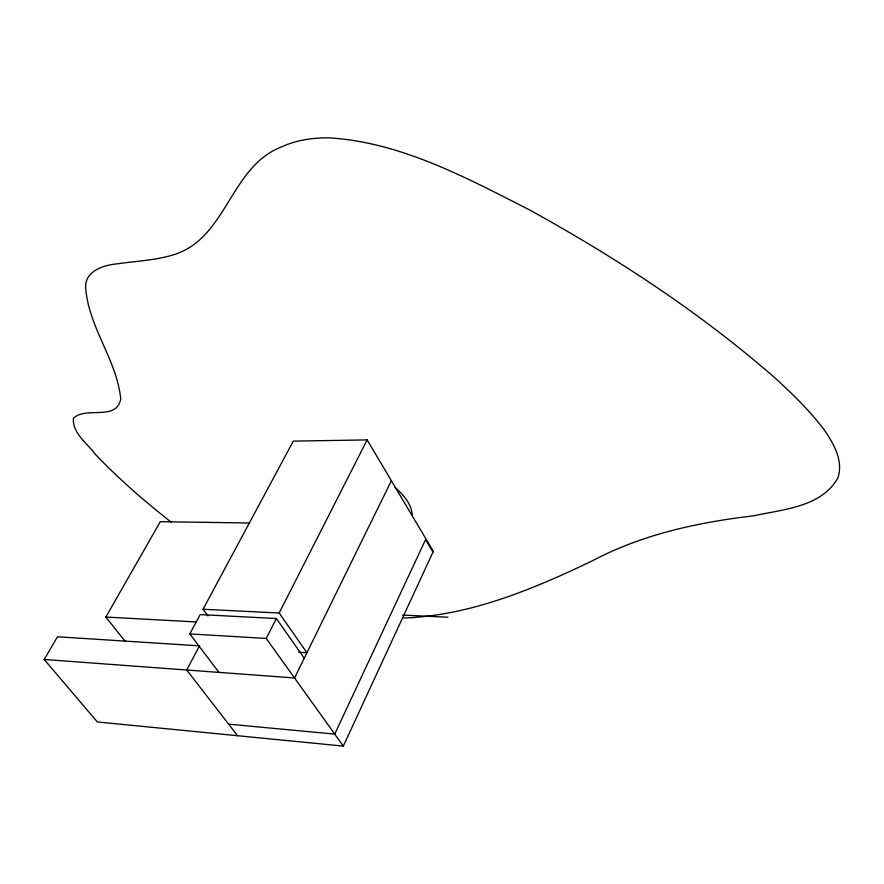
<?xml version="1.0" encoding="UTF-8"?>
<svg xmlns="http://www.w3.org/2000/svg" width="884" height="884" viewBox="0 0 884 884"><rect width="100%" height="100%" fill="white"/><g stroke="black" fill="none" stroke-linecap="round" stroke-linejoin="round"><path stroke-width="1.33" d="M199.53 645.861L57.46 636.778L44.2 659.475L97.306 721.952L343.323 746.096L433.326 551.329L367.136 439.901L293.289 441.127L203.044 609.253L207.939 615.883M391.369 480.708L294.538 677.973L44.2 659.475M343.323 746.096L266.239 638.447L276.361 618.524L200.171 614.59L189.806 633.905L218.934 672.393M298.715 652.204L306.936 652.735L279.167 613.01L367.136 439.901M199.585 645.751L186.712 670.006L237.586 735.72M125.34 641.541L105.848 617.043L160.291 521.682L249.542 523.008M403.701 618.038C470.133 615.618 532.444 589.407 591.617 561.196C641.629 534.577 697.299 522.4 753.168 515.913C782.749 509.339 821.788 507.305 838.021 477.57C843.413 460.719 833.844 444.077 824.706 430.519C809.987 410.817 792.252 393.7 774.13 377.192C699.332 312.008 615.783 257.421 528.997 209.63C466.421 177.828 401.712 142.667 330.307 137.904A138.578 91.185 29.7 0 0 282.051 146.689C230.536 166.181 227.254 236.702 175.452 254.172C156.059 260.57 135.495 261.067 115.45 264.051C102.467 265.487 85.063 271.476 85.649 287.377C88.301 327.003 116.843 359.733 120.754 398.971C116.379 421.558 85.958 405.878 73.416 418.309C72.179 433.027 87.306 443.359 95.185 454.122C118.688 478.885 144.589 501.261 171.419 522.333M402.706 615.065L447.901 617.231M203.044 609.253L279.167 613.01M105.848 617.043L196.635 621.993M189.806 633.905L266.239 638.447M228.613 724.14L334.738 734.107L425.58 539.616L432.983 552.08M276.361 618.524L304.251 658.204M395.093 487.625A47.614 26.354 26.4 0 1 412.165 514.864"/></g></svg>
